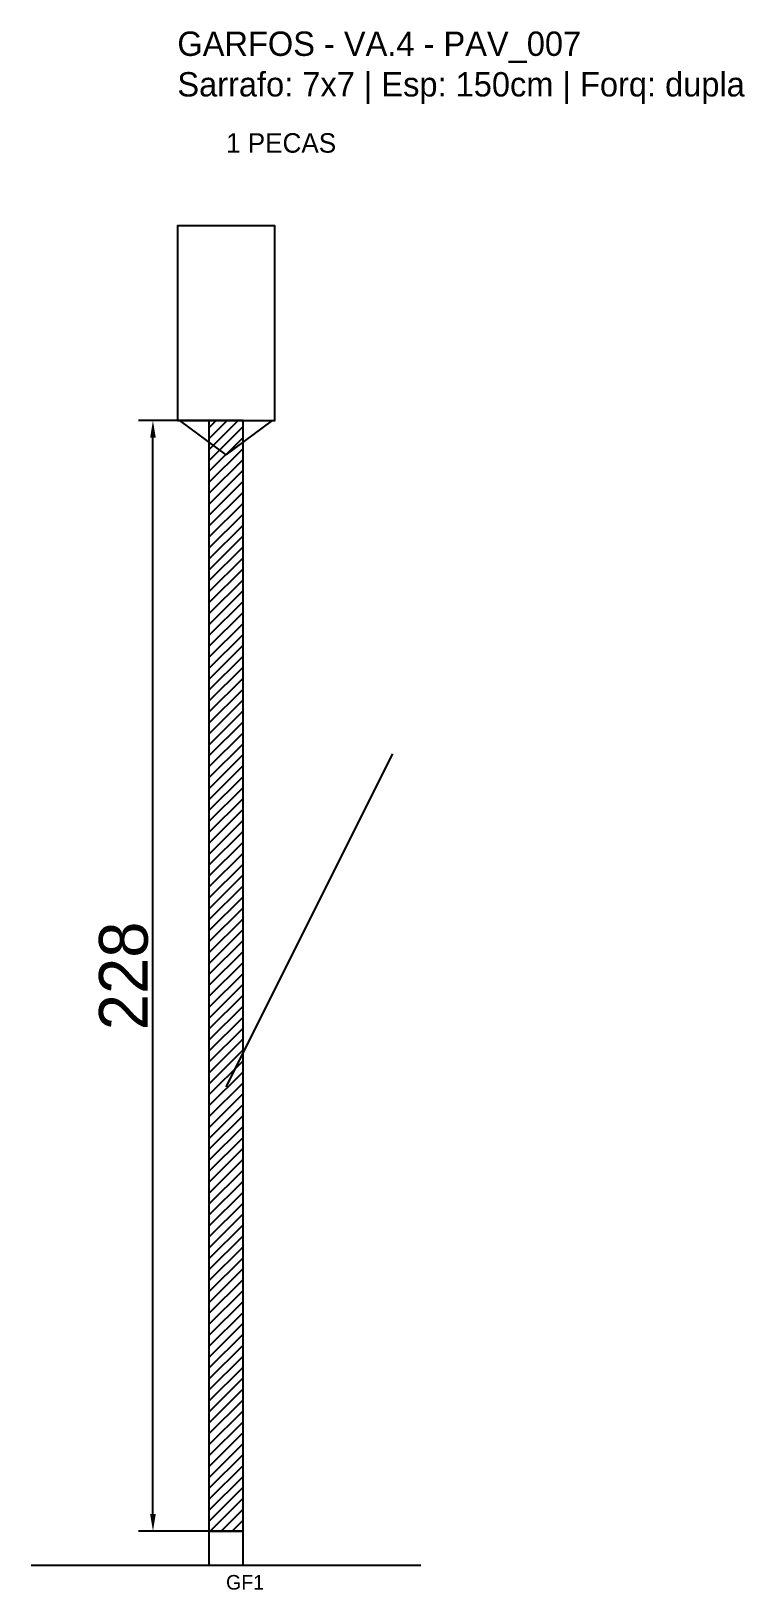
# Model space of a CAD drawing. Header units: metres. Extents: x -30 to 116, y -12 to 308.
import ezdxf

# ---------------------------------------------------------------- set-up
doc = ezdxf.new("R2010")
doc.units = ezdxf.units.M
for name, color, linetype in [('BARRA_ANCORAGEM', 1, 'Continuous'), ('COTA', 241, 'Continuous'), ('GARFOS OK', 3, 'Continuous'), ('NOME DA VIGA', 6, 'Continuous'), ('SARR_7x7', 40, 'Continuous'), ('VIGAS', 3, 'Continuous')]:
    doc.layers.add(name, color=color, linetype=linetype)
doc.dimstyles.new('EZ DXF', dxfattribs={"dimtxt": 10, "dimasz": 3.5, "dimexe": 3, "dimexo": 1.5, "dimgap": 1, "dimtad": 1, "dimdec": 1, "dimdsep": 46, "dimcen": 2.5, "dimazin": 3, "dimtfac": 1, "dimtmove": 0, "dimatfit": 3})

msp = doc.modelspace()

# ---------------------------------------------------------------- hatches: boundary and pattern name
at = {"layer": 'COTA'}
h = msp.add_hatch(dxfattribs=at)
h.set_pattern_fill('ANSI31', scale=0.5)
h.paths.add_polyline_path([(6.49, 0), (13.49, 0), (13.49, 228), (6.49, 228)])

# ---------------------------------------------------------------- linework, layer by layer
at = {"layer": 'BARRA_ANCORAGEM'}
msp.add_line((9.99, 91.2), (44.19, 159.6), dxfattribs=at)
at = {"layer": 'GARFOS OK'}
for p, q in [((9.99, 221), (0.49, 228)), ((0.49, 228), (19.49, 228)), ((9.99, 221), (19.49, 228))]:
    msp.add_line(p, q, dxfattribs=at)
at = {"layer": 'GARFOS OK', "linetype": 'CONTINUOUS'}
msp.add_line((-30, -7), (49.98, -7), dxfattribs=at)
at = {"layer": 'GARFOS OK'}
msp.add_lwpolyline([(6.49, 0), (13.49, 0), (13.49, 228), (6.49, 228), (6.49, 0)], dxfattribs=at)
at = {"layer": 'SARR_7x7'}
msp.add_lwpolyline([(6.49, -7), (13.49, -7), (13.49, 0), (6.49, 0), (6.49, -7)], dxfattribs=at)
at = {"layer": 'VIGAS'}
msp.add_lwpolyline([(0, 228), (19.98, 228), (19.98, 268), (0, 268), (0, 228)], dxfattribs=at)

# ---------------------------------------------------------------- texts
at = {"layer": 'NOME DA VIGA'}
for s, height, p in [('1 PECAS', 4, (9.99, 283)), ('GF1', 3, (9.99, -12))]:
    msp.add_text(s, height=height, dxfattribs=at).set_placement(p)
at = {"layer": 'NOME DA VIGA', "insert": (0, 293), "char_height": 5, "attachment_point": 7}
msp.add_mtext('GARFOS - VA.4 - PAV_007\\PSarrafo: 7x7 | Esp: 150cm | Forq: dupla', dxfattribs=at)

# ---------------------------------------------------------------- dimensions: what is measured, and where the dimension line sits
at = {"layer": 'COTA'}
msp.add_linear_dim(base=(-5.01, 0), p1=(9.99, 0), p2=(9.99, 228), angle=90, dimstyle='EZ DXF', dxfattribs=at).render()

doc.saveas('drawing.dxf')
